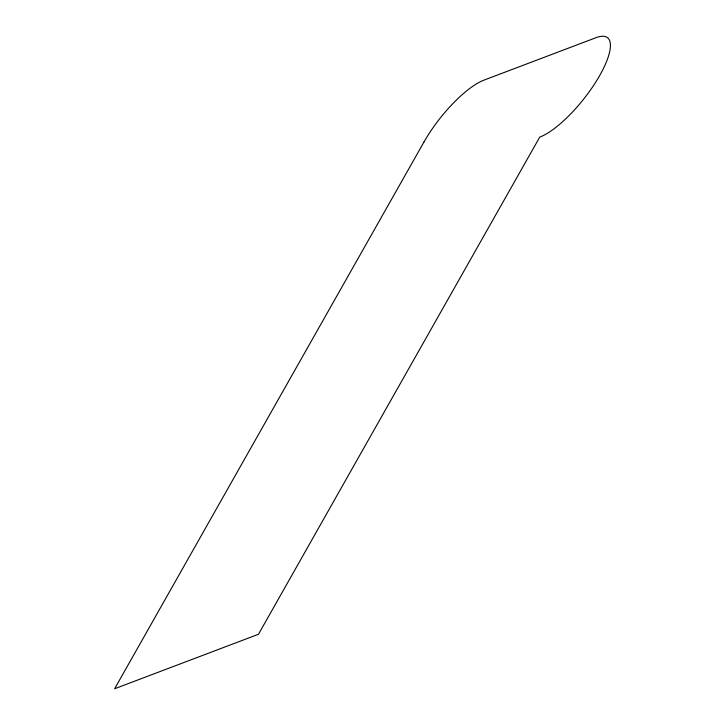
<?xml version="1.0" encoding="UTF-8"?>
<svg xmlns="http://www.w3.org/2000/svg" width="725" height="725" viewBox="0 0 725 725"><rect width="100%" height="100%" fill="white"/><g stroke="black" fill="none" stroke-linecap="round" stroke-linejoin="round"><path stroke-width="1.09" d="M424.034 141.892L114.632 688.75L258.481 634.266L539.744 137.116A63.61 19.629 -51.4 0 0 599.838 75.3A63.61 19.629 -51.4 0 0 596.004 37.691L484.128 80.067A63.61 19.629 -51.4 0 0 424.034 141.892"/></g></svg>
